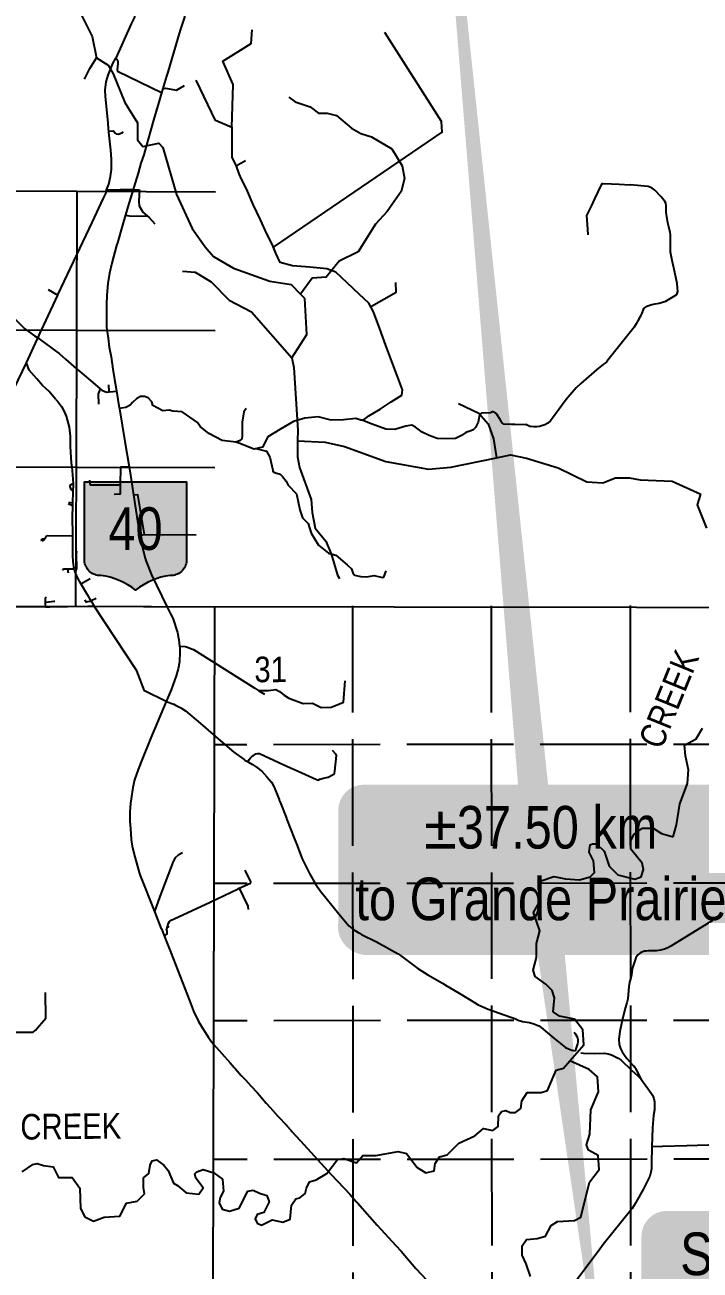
# Model space of a CAD drawing. Extents: x 408473 to 428843, y 6046006 to 6059852.
# Drawn here: x 422466.7 to 422625, y 6051245.6 to 6051537.5 of the extents above; entities that cross this region are included whole.
import ezdxf
from ezdxf.enums import TextEntityAlignment as Align

# ---------------------------------------------------------------- set-up
doc = ezdxf.new("R2010")
doc.units = 0
doc.header["$LTSCALE"] = 5
doc.linetypes.add('foc-UNSURVEYED', pattern=[12.5, 10, -2.5])
doc.layers.add('2', color=7, linetype='Continuous', true_color=0x6e6e6e)
doc.layers.add('4', color=7, linetype='Continuous', true_color=0x8c8c8c)
for name, color, linetype in [('21', 160, 'Continuous'), ('33', 20, 'Continuous'), ('35', 37, 'Continuous'), ('36', 37, 'Continuous'), ('AUX-LABELS', 1, 'Continuous'), ('L-USEC', 7, 'foc-UNSURVEYED'), ('T-WATER', 160, 'Continuous')]:
    doc.layers.add(name, color=color, linetype=linetype)
doc.styles.add('80', font='ARIALN.TTF', dxfattribs={"height": 10})
doc.styles.add('80V', font='ARIALN.TTF', dxfattribs={"oblique": 20.00000000000001, "height": 2})

# ---------------------------------------------------------------- blocks, each defined once
blk = doc.blocks.new('blk_hwy')
h = blk.add_hatch(color=255)
edge = h.paths.add_edge_path()
edge.add_line((-2.394374808926841, -1.502976880546157), (-2.394374808926841, 2.202342593445064))
edge.add_line((-2.394374808926841, 2.20234259344511), (2.394374808927205, 2.20234259344511))
edge.add_line((2.394374808927296, 2.20234259344511), (2.394374808927296, -1.502976881036147))
edge.add_arc((1.666099989399299, -1.474485957415936), 0.7288319048222823, 267.0356154126261, 357.75966761743825, ccw=False)
edge.add_arc((1.99488852761624, -5.339863340062493), 3.158851719708902, 96.66228240425568, 129.1626000068807)
edge.add_arc((-1.994888527615785, -5.339863340062493), 3.158851719708945, 50.83739999311933, 83.33771759574431)
edge.add_arc((-1.666099989399299, -1.474485957415936), 0.7288319048221756, 182.2403323825618, 272.9643845873739, ccw=False)
at = {"color": 0}
blk.add_lwpolyline([(-2.394374808926841, -1.502976880546157), (-2.394374808926841, 2.20234259344511), (2.394374808927296, 2.20234259344511), (2.394374808927296, -1.502976881036147, -0.4179197440755494), (1.628408307617519, -2.202342593444655, 0.1427676877764801), (0, -2.890625918028036, 0.14276768777648), (-1.628408307617065, -2.202342593444655, -0.4179197440755494), (-2.394374808926841, -1.502976881036147)], format="xyb", dxfattribs=at)
at = {"color": 0, "style": '80V', "flags": 8}
blk.add_attdef('HWY', text='', height=2, dxfattribs=at).set_placement((0, 2.273736754432321e-13), align=Align.MIDDLE_CENTER)
blk = doc.blocks.new('*U81')
h = blk.add_hatch(color=255)
edge = h.paths.add_edge_path()
edge.add_line((-23.99999999999998, -20), (23.99999999999998, -20))
edge.add_arc((23.99999999999998, -13.99999999999999), 6.000000000000007, 269.9999999999999, 359.9999999999999)
edge.add_line((29.99999999999999, -14), (29.99999999999999, 12.5))
edge.add_arc((23.99999999999998, 12.49999999999999), 6.000000000000007, 6.785183320455494e-14, 90.00000000000007)
edge.add_line((23.99999999999998, 18.5), (-23.99999999999998, 18.5))
edge.add_arc((-23.99999999999998, 12.49999999999999), 6.000000000000007, 89.99999999999993, 179.9999999999999)
edge.add_line((-29.99999999999999, 12.5), (-29.99999999999999, -14))
edge.add_arc((-23.99999999999998, -13.99999999999999), 6.000000000000007, 180, 270.0000000000001)
at = {"color": 1, "flags": 128}
blk.add_lwpolyline([(-23.99999999999998, -20, 3, 3, 0), (23.99999999999998, -20, 3, 3, 0.4142135623730951), (29.99999999999999, -14, 3, 3, 0), (29.99999999999999, 12.5, 3, 0, 0.4142135623730951), (23.99999999999998, 18.5, 0, 0, 0), (-23.99999999999998, 18.5, 0, 0, 0.4142135623730951), (-29.99999999999999, 12.5, 0, 0, 0), (-29.99999999999999, -14, 0, 3, 0.4142135623730951)], format="xyseb", close=True, dxfattribs=at)
for points in [[(-38.78489990140199, -41.03125099265261, 0, 7.499999999999999, 0), (-3.4e-15, 0, 0, 0, 0)], [(2.212035909512432, -8.766383048338575, 0, 7.5, 0), (-3.4e-15, -3.944304526105059e-31, 0, 0, 0)]]:
    blk.add_lwpolyline(points, format="xyseb", dxfattribs=at)
at = {"color": 1, "style": '80'}
blk.add_attdef('ENTER_TEXT_001', (-26.84515688949523, -4.918144611186903), '', height=10, dxfattribs=at)
blk = doc.blocks.new('*U83')
h = blk.add_hatch(color=255)
edge = h.paths.add_edge_path()
edge.add_line((-41.49999999999998, -20), (41.49999999999998, -20))
edge.add_arc((41.49999999999999, -13.99999999999999), 6.000000000000007, 269.9999999999999, 359.9999999999999)
edge.add_line((47.49999999999999, -14), (47.49999999999999, 12.5))
edge.add_arc((41.49999999999999, 12.49999999999999), 6.000000000000007, 6.785183320455494e-14, 90.00000000000007)
edge.add_line((41.49999999999998, 18.5), (-41.49999999999998, 18.5))
edge.add_arc((-41.49999999999999, 12.49999999999999), 6.000000000000007, 89.99999999999993, 179.9999999999999)
edge.add_line((-47.49999999999999, 12.5), (-47.49999999999999, -14))
edge.add_arc((-41.49999999999999, -13.99999999999999), 6.000000000000007, 180, 270.0000000000001)
at = {"color": 1, "flags": 128}
for points in [[(-28.6458706515266, 306.6501144993402, 0, 7.5, 0), (-3.4e-15, 3.944304526105059e-31, 0, 0, 0)], [(16.34473085778747, -137.1254124012245, 0, 7.499999999999999, 0), (-3.4e-15, -3.944304526105059e-31, 0, 0, 0)]]:
    blk.add_lwpolyline(points, format="xyseb", dxfattribs=at)
blk.add_lwpolyline([(-41.49999999999998, -20, 3, 3, 0), (41.49999999999998, -20, 3, 3, 0.4142135623730951), (47.49999999999999, -14, 3, 3, 0), (47.49999999999999, 12.5, 3, 0, 0.4142135623730951), (41.49999999999998, 18.5, 0, 0, 0), (-41.49999999999998, 18.5, 0, 0, 0.4142135623730951), (-47.49999999999999, 12.5, 0, 0, 0), (-47.49999999999999, -14, 0, 3, 0.4142135623730951)], format="xyseb", close=True, dxfattribs=at)
at = {"color": 1, "style": '80'}
blk.add_attdef('ENTER_TEXT_001', (-26.84515688949523, -4.918144611186903), '', height=10, dxfattribs=at)

msp = doc.modelspace()

# ---------------------------------------------------------------- linework, layer by layer
at = {"layer": '2', "linetype": 'Continuous', "flags": 128}
msp.add_lwpolyline([(422511.1678992498, 6051401.226248751), (422510.701545496, 6051207.229266881)], dxfattribs=at)
at = {"layer": '33', "linetype": 'Continuous', "flags": 128}
for points in [[(422504.1712255688, 6051539.524156518), (422504.1438711695, 6051539.435022491), (422504.1131765994, 6051539.336421818), (422503.1659342603, 6051536.291446874), (422502.5370992613, 6051534.184649662), (422500.2142090286, 6051526.401960255), (422499.9368265287, 6051525.472231607), (422498.7728822709, 6051521.570899989)], [(422498.7728822709, 6051521.570899989), (422498.2892963941, 6051519.924391719), (422498.1386386537, 6051519.411353183), (422496.9066990837, 6051515.217147173), (422495.1055930026, 6051508.810735988), (422494.5805929499, 6051507.05121672), (422493.9061560049, 6051505.086531576), (422493.2497647561, 6051502.731458765), (422492.6168175154, 6051500.516018854), (422492.1021451465, 6051498.910557917)], [(422492.1021451465, 6051498.910557917), (422491.5018141126, 6051496.888925106), (422490.9000535323, 6051494.862524522), (422489.6192237963, 6051490.549342754), (422488.4038679984, 6051486.456591922), (422488.2332885934, 6051485.832531733), (422487.0930830471, 6051481.661598875), (422486.5949660729, 6051479.306684033), (422486.2001211874, 6051476.921241235), (422485.961415057, 6051474.163149395), (422485.8411536345, 6051472.039095773), (422485.8315340743, 6051469.016731509), (422485.8845009116, 6051466.649207216), (422485.955934269, 6051466.108234248), (422486.2266556945, 6051464.058402383), (422486.4989759927, 6051461.996299637), (422486.9664266438, 6051459.694902651), (422487.3425257236, 6051456.801423796), (422487.7660356793, 6051454.407537025), (422488.1613925982, 6051452.172963536), (422488.7764920857, 6051448.240752109)], [(422488.7764920857, 6051448.240752109), (422488.8985388093, 6051447.490450536), (422490.1335498053, 6051439.89737972), (422491.162706725, 6051433.915213182), (422491.4966400604, 6051431.974015106), (422493.3100902615, 6051420.137173887), (422493.5751209389, 6051418.719744186), (422493.7670926258, 6051417.693124111), (422494.2277787129, 6051415.22949868), (422494.9104598418, 6051412.524295396), (422495.0754211475, 6051411.941163603), (422496.4367425533, 6051408.609735329), (422500.0154214509, 6051401.211400745)], [(422500.0154214509, 6051401.211400745), (422500.7972691834, 6051399.595089109), (422501.4308024982, 6051398.438376304), (422502.5156875, 6051395.06930727), (422502.7738080657, 6051393.783864419), (422502.8554187596, 6051393.377286467), (422503.002308781, 6051391.84619254)], [(422503.002308781, 6051391.84619254), (422503.0282164739, 6051391.576101406), (422503.0467766412, 6051389.934826747), (422502.9772110865, 6051388.817440994), (422502.9410896666, 6051388.23818853), (422502.6287128963, 6051386.535491629), (422502.1629908225, 6051384.938760805), (422500.9873483703, 6051381.623181784), (422500.062991156, 6051379.422984678), (422499.8559640421, 6051378.943503204)], [(422499.8559640421, 6051378.943503204), (422499.2186564087, 6051377.413321741), (422496.2813712179, 6051370.394604889), (422494.3220456878, 6051365.536830678), (422493.2800133787, 6051362.953236215), (422492.4127968362, 6051360.51772638), (422491.9987708394, 6051358.746495985), (422491.616403857, 6051356.133111918), (422491.4625761802, 6051355.081712335), (422491.3245909064, 6051353.064484117), (422491.3584141691, 6051350.854580772), (422491.4840425185, 6051349.123285891), (422491.6701912523, 6051346.558108518), (422491.8816263655, 6051344.983654488), (422491.9311969939, 6051344.614385917), (422492.4722815058, 6051342.493687049), (422493.5014780327, 6051338.828268518), (422493.7860181885, 6051338.109469265), (422497.1218620617, 6051329.682417222)], [(422497.1218620617, 6051329.682417222), (422498.7132117678, 6051325.662272722), (422498.7395020675, 6051325.595901689), (422500.0036502441, 6051322.402390757), (422500.9217271771, 6051320.083153255), (422505.2952941545, 6051308.821166967), (422506.2666791348, 6051306.319834568), (422507.4194995667, 6051303.88843813), (422508.6514768883, 6051301.864833503), (422509.5030904693, 6051300.553104723), (422509.7532413744, 6051300.16783772), (422510.3305661766, 6051299.40072098), (422510.947269102, 6051298.581178037), (422514.8253711755, 6051294.237559563), (422515.8052356355, 6051293.140083129), (422516.064918786, 6051292.849217321), (422517.4716351375, 6051291.273648272), (422518.4360415659, 6051290.264268237), (422519.7035849368, 6051288.814488906), (422521.2459953523, 6051287.164857746), (422523.2746241635, 6051284.741973312), (422524.219188026, 6051283.716096587), (422526.0630997348, 6051281.713439194), (422526.2072302359, 6051281.556914331), (422526.3513412203, 6051281.400369002), (422527.8028113047, 6051279.823943931), (422527.9469418058, 6051279.667419058), (422528.0910532512, 6051279.510853756), (422529.1625593853, 6051278.347080096), (422529.3454317794, 6051278.145866641), (422531.2797598827, 6051276.017704684), (422531.374526338, 6051275.91343781), (422538.5293480118, 6051268.041538166), (422542.9123288101, 6051263.411134763), (422543.844673413, 6051262.363900576), (422544.4234209644, 6051261.713836462), (422544.5628986576, 6051261.55720531), (422544.7055345952, 6051261.39700998), (422547.6036620209, 6051258.141694815), (422549.2991984013, 6051256.154230049), (422550.1602388772, 6051255.216233947), (422553.6619946237, 6051251.401570436), (422554.9177404577, 6051250.033577649), (422558.3933498289, 6051246.039260461), (422562.2324860646, 6051241.946114592)]]:
    msp.add_lwpolyline(points, dxfattribs=at)
at = {"layer": '35', "linetype": 'Continuous', "flags": 128}
for points in [[(422492.5064987215, 6051539.553653196), (422492.4146533337, 6051539.365526312), (422491.6722500416, 6051537.728751599), (422488.0482478831, 6051529.738911182)], [(422515.2397090785, 6051513.500274276), (422515.5329565455, 6051523.569144939), (422513.1612768963, 6051529.008777372), (422519.8089617941, 6051533.156074207), (422519.9863401962, 6051536.323205105)], [(422524.988491396, 6051485.427942012), (422564.5669559541, 6051512.369482517), (422564.4267477119, 6051514.863462986), (422551.1320255257, 6051535.702644305)], [(422486.2548620432, 6051514.290937134), (422486.2289968369, 6051514.562667575), (422485.6387048304, 6051520.768177725), (422485.5850814457, 6051522.2020633), (422485.8086005821, 6051524.169357899), (422486.2570422835, 6051525.759880092), (422486.9146700134, 6051527.322392922), (422487.3808672172, 6051528.428497169), (422488.0482478831, 6051529.738911182)], [(422498.7728822709, 6051521.570899989), (422488.5912798265, 6051526.536424872), (422488.4983566904, 6051526.734078219), (422488.4665687321, 6051526.927453541), (422488.6245756797, 6051528.529884258), (422488.6329205998, 6051528.783015781), (422488.5062204259, 6051529.056419355), (422488.0482478831, 6051529.738911182)], [(422499.0804987237, 6051522.540658768), (422499.727224979, 6051522.681138875), (422502.2694683933, 6051522.19525169), (422504.1476105091, 6051523.275499149)], [(422515.2397090785, 6051513.500274276), (422511.3898313927, 6051515.095253264), (422506.8620404107, 6051524.528786818)], [(422485.8398171776, 6051498.88702658), (422486.4249243602, 6051500.172845043), (422486.8157222689, 6051501.992714616), (422487.0340267065, 6051503.639798059), (422487.0250908417, 6051505.638286799), (422487.0234397242, 6051506.008929455), (422486.8370526955, 6051508.170714473), (422486.4391105383, 6051512.354032909), (422486.2548620432, 6051514.290937134)], [(422516.3724393989, 6051504.371118668), (422515.3308490197, 6051506.490876987), (422515.3376348884, 6051513.457137015), (422515.2397090785, 6051513.500274276)], [(422474.4336413202, 6051474.155315047), (422474.4757337461, 6051474.24562476), (422478.9193066446, 6051483.649731825), (422482.4830275958, 6051491.191752893), (422485.1885077863, 6051496.917475088), (422485.7553440335, 6051498.170469452), (422485.8398171776, 6051498.88702658)], [(422485.8398171776, 6051498.88702658), (422489.0733072398, 6051498.89919098), (422492.1021451465, 6051498.910557917)], [(422490.3113198847, 6051492.87985693), (422491.2629840776, 6051492.761792706), (422494.3508507845, 6051492.640644708), (422495.3721250246, 6051492.786741178)], [(422547.9788219338, 6051471.585374012), (422553.7706787209, 6051474.831729539), (422553.7174818508, 6051477.161207522)], [(422469.7559341601, 6051464.121021173), (422469.8955966148, 6051464.42174579), (422470.4919076992, 6051465.700767293), (422470.7469614731, 6051466.247797523), (422471.1467873715, 6051467.105399041), (422471.7187757955, 6051468.332257992), (422474.4336413202, 6051474.155315047)], [(422464.052409667, 6051468.934989186), (422466.0143311151, 6051466.972987821), (422466.7023759034, 6051466.284901189), (422469.0109291778, 6051464.646312453), (422469.7559341601, 6051464.121021173)], [(422467.0685004577, 6051458.334713555), (422469.5934577472, 6051463.771185299), (422469.7559341601, 6051464.121021173)], [(422469.7559341601, 6051464.121021173), (422470.4209314963, 6051463.652143075), (422474.237667706, 6051460.866226283), (422474.7637266205, 6051460.482245149), (422476.2184915551, 6051459.189365016), (422478.2207585074, 6051457.409918965), (422478.8211338145, 6051456.911653748), (422479.5262283126, 6051456.326491408), (422480.5935441902, 6051455.440697254), (422482.1233607217, 6051454.171068931), (422484.3883837332, 6051452.213791572)], [(422448.396542764, 6051416.765733145), (422448.6822731114, 6051418.408662147), (422449.2645571614, 6051420.362292059), (422449.7095886904, 6051421.220246635), (422450.6327347421, 6051423.21101053), (422451.4288950514, 6051425.147347313), (422455.4920012681, 6051433.82687915), (422455.5227284768, 6051433.892554303), (422457.6286365041, 6051438.39106733), (422458.0735730721, 6051439.341544984), (422458.6550433717, 6051440.583645049), (422460.2235241879, 6051443.934188445), (422461.3139967509, 6051446.263630494), (422467.0685004577, 6051458.334713555)], [(422484.3883837332, 6051452.213791572), (422484.7911467911, 6051451.865775106)], [(422484.7911467911, 6051451.865775106), (422485.8711557729, 6051451.433786328), (422486.5051613476, 6051451.48562646)], [(422486.5051613476, 6051451.48562646), (422488.2466223666, 6051451.628030048)], [(422516.2157133335, 6051439.73561796), (422512.9721222552, 6051440.066910871), (422509.8602806792, 6051441.719981706), (422507.8181639393, 6051443.411526838), (422507.1632884918, 6051444.306819553), (422504.6140361802, 6051446.109258033), (422503.5758127641, 6051446.790227043), (422501.397614176, 6051446.963876), (422500.5318094775, 6051447.217224423), (422499.05777667, 6051447.065104161), (422496.7002991867, 6051448.33511198), (422496.4882506036, 6051449.138521673), (422495.6121859757, 6051450.056374961), (422494.7769201718, 6051450.395893224), (422493.8119727011, 6051450.373837317), (422492.9673873184, 6051449.913222069), (422491.9875761606, 6051449.003095947), (422491.3747803533, 6051448.387318278), (422490.3673093449, 6051447.812636347), (422489.3970087642, 6051447.674157317), (422488.878595749, 6051447.613089041)], [(422545.9912056433, 6051444.775497187), (422545.8140569541, 6051444.849431901), (422545.4825819868, 6051444.881561511), (422544.2913030005, 6051445.234108043), (422541.4632897377, 6051444.917824285), (422538.5397034503, 6051444.852238874), (422535.4737312007, 6051445.621823169), (422532.3300743277, 6051445.330338452), (422529.720673658, 6051444.584631875), (422526.4979587969, 6051442.695536185), (422523.7215708596, 6051440.972493399), (422522.4464569815, 6051438.530645597), (422520.4345810279, 6051438.093921832), (422517.1294767449, 6051439.365565426), (422516.2157133335, 6051439.73561796)], [(422520.8659190021, 6051438.187546244), (422523.3561316092, 6051437.603849844), (422524.1414421711, 6051436.216482861), (422524.8335161533, 6051433.173460254), (422524.8495604086, 6051432.861966088), (422525.2193063113, 6051432.613293082), (422526.5795119637, 6051432.192518056), (422527.1432908971, 6051431.641490293), (422527.9593536564, 6051430.523430483), (422528.4524674302, 6051429.611836643), (422530.3846332498, 6051427.614231581), (422531.2023505425, 6051423.863765747), (422531.8371514205, 6051421.933254491), (422533.1073745472, 6051420.660095478), (422533.8494994937, 6051418.378137605), (422535.5559010192, 6051415.565806055), (422537.8817005046, 6051413.722321502), (422539.6047876224, 6051413.186359833), (422542.265010868, 6051410.913899506), (422543.292129526, 6051410.029784763), (422543.6540124099, 6051409.0668036), (422544.0398025713, 6051408.506636445), (422545.5289250959, 6051408.181710275), (422546.9153134639, 6051408.119226796), (422548.5948767794, 6051408.428784167), (422550.5803871002, 6051407.995536262), (422550.8895863337, 6051408.056082463), (422551.4392977452, 6051409.512157362)], [(422315.890007442, 6051401.464066856), (422494.5270507234, 6051401.218930117), (422496.4105605556, 6051401.216349369), (423292.5197798071, 6051400.123484585)], [(422451.9518783265, 6051401.3343927), (422453.7089129831, 6051401.323269516), (422458.7621744269, 6051401.216655219), (422462.5935286043, 6051401.193103197), (422466.4804006391, 6051401.161908177), (422471.5878458103, 6051401.120945238), (422472.6890444031, 6051401.133785279), (422476.7244758233, 6051401.18082615), (422481.5215232265, 6051401.236788288), (422482.9983571818, 6051401.234750492)], [(422499.8559640421, 6051378.943503204), (422494.7321865701, 6051381.396082731), (422492.9769581784, 6051386.101559082), (422482.9983571818, 6051401.234750492)], [(422627.9336108881, 6051327.58655187), (422622.2370463298, 6051324.096544261), (422618.1404356388, 6051321.586747265), (422617.5041586731, 6051321.196921361), (422616.6889735444, 6051320.846964857), (422615.7831069448, 6051320.62274659), (422614.8230620932, 6051320.486619632), (422613.8261188272, 6051320.441316087), (422612.9580021423, 6051320.495815312), (422612.4018728781, 6051320.425774115), (422611.9961770394, 6051320.374652332), (422611.1671464979, 6051320.053549758), (422610.4057738354, 6051319.540530394), (422609.9737573466, 6051318.835316929), (422609.1224765512, 6051316.259295231), (422608.9172093476, 6051314.861094974), (422608.8111873616, 6051314.138891029), (422608.4958339966, 6051313.137847457), (422608.3111688116, 6051312.099969068), (422608.0916893982, 6051309.220860679), (422607.8922790645, 6051308.25123536), (422607.4933273362, 6051307.035140987), (422606.6671917044, 6051303.856711167), (422606.1968144401, 6051301.528563053), (422606.0113446467, 6051299.774379903), (422606.0835377782, 6051298.475720352), (422606.3443125196, 6051297.59724139), (422606.7393052642, 6051296.77932859), (422607.8452857232, 6051295.21355476), (422609.3804878402, 6051293.579482822), (422609.4677006159, 6051293.486651558), (422609.7057231443, 6051293.153913516)], [(422597.0474062817, 6051296.556482139), (422597.7310956127, 6051296.483445917), (422600.3516805931, 6051296.382435383), (422602.6361186947, 6051296.476141142), (422603.473439641, 6051296.330970832), (422604.3006254026, 6051296.064433114), (422605.0610782567, 6051295.73145793), (422605.8351324458, 6051295.298076519), (422606.5541930805, 6051294.804759386), (422608.9803373169, 6051292.519121554)], [(422608.9803373169, 6051292.519121554), (422610.4412636752, 6051291.142787671), (422611.1965861742, 6051290.352923185)], [(422611.1965861742, 6051290.352923185), (422610.020330079, 6051292.772056524), (422609.7057231443, 6051293.153913516)], [(422611.1965861742, 6051290.352923185), (422611.3590172362, 6051290.128186524), (422613.525755676, 6051287.13000852), (422613.862279303, 6051286.597706634), (422614.2020415225, 6051285.870218623), (422614.3418888187, 6051285.075349615), (422614.3584019379, 6051284.76344657), (422614.3847533549, 6051284.265698763), (422614.3404380403, 6051283.172105825), (422614.127177849, 6051281.885068991), (422613.9260844064, 6051279.985637497), (422613.8523164861, 6051278.903539469), (422613.7237112485, 6051274.577030975)], [(422613.7237112485, 6051274.577030975), (422613.6590481276, 6051270.629895611), (422613.638003511, 6051269.346688825), (422613.4983732441, 6051268.567734743), (422613.2410647825, 6051267.679362603), (422612.797956126, 6051266.701334984), (422611.6703889919, 6051264.484429679), (422610.0518650747, 6051261.615708878), (422609.9605196871, 6051261.453806569), (422609.8592833158, 6051261.286703432), (422609.1098816749, 6051260.049998952), (422602.2851405527, 6051251.654086276), (422601.531216479, 6051250.557674704), (422595.2539847197, 6051242.161318462)]]:
    msp.add_lwpolyline(points, dxfattribs=at)
at = {"layer": '36', "linetype": 'Continuous', "flags": 128}
for points in [[(422486.3988899241, 6051512.570212044), (422487.3350223704, 6051512.650209873), (422487.6715169025, 6051512.409648477), (422487.870814774, 6051512.138342298), (422488.1509154808, 6051511.951656519), (422488.5926631609, 6051511.934152666), (422489.0870070034, 6051512.028196977), (422489.6321185284, 6051512.316482831), (422489.8495295577, 6051512.45936644)], [(422545.9912056433, 6051444.775497187), (422547.366943797, 6051445.8600554), (422550.005139961, 6051447.405201402), (422552.6024047544, 6051449.129408321), (422555.130674914, 6051450.722612168), (422555.2428477799, 6051451.986501937), (422554.0958594368, 6051455.065408506), (422552.7645875349, 6051458.621673482), (422551.3857595557, 6051462.368875705), (422549.9250274286, 6051466.271286728), (422548.4371058181, 6051470.245322778), (422547.3914252623, 6051472.274720179), (422545.1864001374, 6051474.30639289), (422542.2969065451, 6051477.055024421), (422539.6472625302, 6051479.588639148), (422537.5016918704, 6051480.356285616), (422533.5649985422, 6051480.758102102), (422529.4702812248, 6051481.041187813), (422526.6045116151, 6051481.786813275), (422525.5666742669, 6051483.971450945), (422524.7753976355, 6051485.964780863), (422523.4503681918, 6051488.519774059), (422521.9418943174, 6051491.81459602), (422520.2765597238, 6051495.443689769), (422518.6456228776, 6051499.060842124), (422517.5248816515, 6051501.383223545), (422516.9580590202, 6051502.635343641), (422516.3724393989, 6051504.371118668), (422517.3781386992, 6051505.136245036), (422518.4551222699, 6051505.703763388)], [(422492.1021451465, 6051498.910557917), (422493.5948791082, 6051498.887684921)], [(422493.5948791082, 6051498.887684921), (422493.4052004645, 6051496.179562697), (422493.5570955777, 6051495.10121944), (422494.2873565867, 6051493.776230138), (422494.3537422575, 6051493.655771107), (422495.8471018153, 6051492.353522786), (422497.1723473106, 6051490.90106525)], [(422600.3659367312, 6051496.718090173), (422601.1731833662, 6051498.398182794)], [(422601.1731833662, 6051498.398182794), (422602.1126603382, 6051500.353616226), (422602.3446531052, 6051500.345288069)], [(422602.3446531052, 6051500.345288069), (422604.2618790154, 6051500.276625752), (422606.0651009374, 6051500.17037581)], [(422606.0651009374, 6051500.17037581), (422608.6500342854, 6051500.018102803)], [(422616.635855754, 6051496.316368369), (422615.8153164981, 6051497.269994321), (422614.3860809178, 6051498.77392191), (422613.7943958248, 6051499.255602753), (422613.0722438628, 6051499.584197966), (422612.8490361539, 6051499.642655613), (422608.6500342854, 6051500.018102803)], [(422599.5609220495, 6051495.042623736), (422600.3659367312, 6051496.718090173)], [(422617.7161374632, 6051490.16284608), (422617.4761190549, 6051491.13941906), (422617.2125112034, 6051492.589907387), (422617.1194110461, 6051493.528477814), (422617.0743347537, 6051495.109528002), (422617.0147617459, 6051495.741818544), (422616.7821943257, 6051496.146267861), (422616.635855754, 6051496.316368369)], [(422598.7982320689, 6051488.29414087), (422598.6765421351, 6051489.609751591), (422598.5027893116, 6051492.840350757), (422599.5609220495, 6051495.042623736)], [(422618.2107284167, 6051483.833934608), (422618.1337548778, 6051484.250927899), (422618.0707414023, 6051485.556190521), (422618.0963012917, 6051488.416844832), (422618.0396627298, 6051488.84627025), (422617.7161374632, 6051490.16284608)], [(422618.4962233948, 6051482.287664702), (422618.2107284167, 6051483.833934608)], [(422610.7704530641, 6051468.708503538), (422611.1329824411, 6051469.299905168), (422611.4321479691, 6051469.939808612), (422611.5867116774, 6051470.359671874), (422611.7119829956, 6051470.686900371), (422611.9414239743, 6051471.093029373), (422612.129221144, 6051471.290340269), (422612.6128344941, 6051471.598799666), (422612.8084501809, 6051471.690837105), (422613.6919497659, 6051471.974982734), (422614.5306647578, 6051472.147598706), (422615.4170788206, 6051472.262124691), (422616.9654198084, 6051472.778890071), (422617.6490865644, 6051473.108421038), (422619.54926196, 6051474.300837349), (422619.8267407963, 6051475.017246644), (422619.6463395221, 6051476.933540019), (422618.8597597701, 6051480.595228527), (422618.7983024821, 6051480.881330568)], [(422618.7983024821, 6051480.881330568), (422618.4962233948, 6051482.287664702)], [(422472.1645099282, 6051475.502463385), (422474.4336413202, 6051474.155315047)], [(422609.3135010197, 6051466.327216949), (422603.437316463, 6051458.909086549)], [(422609.5899211732, 6051466.676158498), (422609.3135010197, 6051466.327216949)], [(422610.7704530641, 6051468.708503538), (422610.4219358723, 6051468.107192405), (422610.0115693267, 6051467.429445704), (422609.5899211732, 6051466.676158498)], [(422473.8731759561, 6051449.80859976), (422472.3916066292, 6051451.612064207), (422470.8759663936, 6051452.994081455), (422469.5579747965, 6051454.582965112), (422467.6913786417, 6051456.564085946), (422467.0685004577, 6051458.334713555)], [(422602.411859513, 6051457.985510795), (422600.7483266897, 6051456.629271945)], [(422603.437316463, 6051458.909086549), (422603.090498781, 6051458.471326754), (422602.411859513, 6051457.985510795)], [(422600.7483266897, 6051456.629271945), (422597.729504337, 6051454.041073241)], [(422484.3883837332, 6051452.213791572), (422483.8943293787, 6051451.030070035), (422483.9503631672, 6051448.576364132)], [(422486.5051613476, 6051451.48562646), (422486.4345322696, 6051453.128748932)], [(422597.729504337, 6051454.041073241), (422597.0528451644, 6051453.459800315), (422595.9574223961, 6051452.421502682), (422593.6036346467, 6051449.67600762), (422591.0716372349, 6051446.212753918)], [(422473.8731759561, 6051449.80859976), (422474.3440957916, 6051449.329935119), (422475.3134346232, 6051448.041573559), (422475.9346981384, 6051446.919085199), (422476.3903012466, 6051445.782164677), (422477.1071687705, 6051443.234381641), (422477.3150979986, 6051441.110030705), (422477.3348235781, 6051438.649561739), (422477.6093920381, 6051434.803957097), (422477.6950400235, 6051433.923996292), (422477.8776653144, 6051432.047672834), (422477.9941447289, 6051430.926983437), (422478.0132187326, 6051430.033994062)], [(422518.6101230367, 6051447.602615979), (422518.0722732887, 6051446.829232966), (422517.6805355708, 6051444.42583961), (422517.6412832711, 6051441.081647508), (422517.6124797608, 6051440.451414582), (422517.0092230962, 6051440.020725423), (422516.2157133335, 6051439.73561796)], [(422576.5311911484, 6051446.867132259), (422575.8548927161, 6051446.590275771), (422573.8199840899, 6051446.52434573), (422573.3032530527, 6051446.221643439), (422573.1706470417, 6051445.229588205), (422572.9953171146, 6051444.411098499), (422572.7990220538, 6051443.885989097)], [(422576.5311911484, 6051446.867132259), (422577.1025405962, 6051446.566401203), (422577.2532002081, 6051446.404810716), (422577.9454835096, 6051445.333393572), (422578.3536073103, 6051444.628145522), (422578.7115892274, 6051444.136952013), (422578.8718691576, 6051443.986290312)], [(422591.0716372349, 6051446.212753918), (422589.973924044, 6051444.711318249), (422589.3124057694, 6051444.145076048), (422588.656264665, 6051443.782568118)], [(422553.5443280292, 6051442.674052277), (422551.3618707766, 6051442.78746566), (422548.1111159617, 6051443.890903957), (422545.9912056433, 6051444.775497187)], [(422558.3046312388, 6051443.192041236), (422557.4163576596, 6051443.677758029), (422556.0440309942, 6051443.471817862), (422553.6946025476, 6051442.739300733), (422553.5443280292, 6051442.674052277)], [(422572.7990220538, 6051443.885989097), (422572.4028416922, 6051443.175839818), (422571.8345194744, 6051442.581097328), (422571.2763529832, 6051442.393789546), (422570.1423603251, 6051441.941210268), (422569.0698474168, 6051441.229541806), (422567.6891756976, 6051440.538627595), (422565.6741003444, 6051440.453730383), (422563.3638688377, 6051440.555994218), (422561.5254318354, 6051441.231416244), (422559.8975692454, 6051442.028007692), (422558.3046312388, 6051443.192041236)], [(422578.8718691576, 6051443.986290312), (422580.6593917804, 6051443.933207059)], [(422580.6593917804, 6051443.933207059), (422581.5673784538, 6051443.906231076), (422584.2021060243, 6051443.877090195)], [(422585.272596946, 6051443.3579531), (422585.1210786416, 6051443.369917174), (422584.4540705273, 6051443.703747605), (422584.2021060243, 6051443.877090195)], [(422588.656264665, 6051443.782568118), (422587.3675988492, 6051443.393487995), (422586.768478725, 6051443.302225741), (422586.0731012308, 6051443.294777176), (422585.272596946, 6051443.3579531)], [(422491.162706725, 6051433.915213182), (422489.1220738983, 6051433.84797364), (422489.0849051427, 6051429.751120137)], [(422477.989521817, 6051428.230879188), (422477.6285792032, 6051428.495636963), (422477.4463695982, 6051428.957418695), (422477.3644274886, 6051429.323390659), (422477.5003051722, 6051429.81697124), (422477.8400964196, 6051429.971860152), (422478.0132187326, 6051430.033994062)], [(422478.0132187326, 6051430.033994062), (422478.0231642956, 6051429.567858869), (422477.989521817, 6051428.230879188)], [(422489.0849051427, 6051429.751120137), (422488.7100308185, 6051429.641682677), (422482.2668808656, 6051429.636838627), (422482.0244651535, 6051429.811118564), (422481.9263529701, 6051430.809932702)], [(422489.0849051427, 6051429.751120137), (422489.064537772, 6051427.505614481), (422487.6486670902, 6051427.473281102)], [(422477.9179564345, 6051425.388274734), (422477.0088889065, 6051425.563194467)], [(422477.989521817, 6051428.230879188), (422477.9179564345, 6051425.388274734)], [(422492.2057505209, 6051427.345066314), (422493.1298358238, 6051427.427666117), (422494.6781039599, 6051418.071761857)], [(422477.9023004071, 6051424.765874292), (422476.8936151567, 6051425.241748574)], [(422477.9023004071, 6051424.765874292), (422477.8918808323, 6051424.351620392), (422477.8482724076, 6051422.619018138), (422477.8868350781, 6051417.680118252)], [(422477.9179564345, 6051425.388274734), (422477.9023004071, 6051424.765874292)], [(422470.7099267616, 6051416.528714983), (422470.6225350632, 6051416.847231043), (422470.911914003, 6051417.040787909), (422471.3623493852, 6051417.067177754)], [(422471.3623493852, 6051417.067177754), (422471.0545317829, 6051416.643415118), (422470.7099267616, 6051416.528714983)], [(422477.8868350781, 6051417.680118252), (422472.1239853223, 6051417.762895992), (422471.7787910227, 6051417.674875059), (422471.4688294483, 6051417.213761708), (422471.3623493852, 6051417.067177754)], [(422477.8868350781, 6051417.680118252), (422477.9221380962, 6051413.158676312), (422477.9812419934, 6051411.70090053), (422478.1170847241, 6051410.492583458), (422478.2528748896, 6051409.940992536)], [(422493.7381186039, 6051417.848143015), (422494.6781039599, 6051418.071761857)], [(422494.6781039599, 6051418.071761857), (422494.7404610732, 6051418.086592174), (422506.869643196, 6051417.994496929)], [(422478.4541758944, 6051409.204888177), (422478.7673621768, 6051409.544040175), (422478.8961381672, 6051410.153499728), (422478.802593568, 6051413.469385078), (422478.9127426433, 6051414.114102696)], [(422476.7087188314, 6051409.956637434), (422475.7796357396, 6051409.9660292), (422475.5210783978, 6051409.613539653)], [(422476.7087188314, 6051409.956637434), (422476.8928352622, 6051409.085019047)], [(422478.2528748896, 6051409.940992536), (422476.7087188314, 6051409.956637434)], [(422478.2528748896, 6051409.940992536), (422478.4541758944, 6051409.204888177)], [(422478.4541758944, 6051409.204888177), (422478.5740012187, 6051408.91494433), (422478.9749463921, 6051407.944863426), (422479.4451927671, 6051407.087111707), (422479.8032689462, 6051406.497301352)], [(422479.8032689462, 6051406.497301352), (422482.0684428015, 6051407.763545805)], [(422479.8032689462, 6051406.497301352), (422481.3349708155, 6051403.974499692), (422481.9808689916, 6051402.910634397), (422482.2411004335, 6051402.482022247)], [(422471.6013680986, 6051401.121114182), (422471.5623869279, 6051401.732716661), (422471.5628879046, 6051402.053739302)], [(422471.5628879046, 6051402.053739302), (422471.5646645332, 6051403.195550431), (422471.8093927357, 6051403.415199938)], [(422471.5628879046, 6051402.053739302), (422471.7471230773, 6051402.236423797), (422472.2807743332, 6051402.302135632), (422472.9392530279, 6051402.370678104), (422473.4907571387, 6051402.4367777), (422473.7233527426, 6051402.406425843)], [(422482.2411004335, 6051402.482022247), (422482.0248528965, 6051402.373929641), (422481.386032166, 6051402.279223308), (422481.0669069114, 6051402.218510357), (422480.8417745942, 6051402.720829358)], [(422483.4244054228, 6051403.073586441), (422482.2411004335, 6051402.482022247)], [(422482.2411004335, 6051402.482022247), (422482.3939174629, 6051402.230333449), (422482.9983571818, 6051401.234750492)], [(422503.002308781, 6051391.84619254), (422504.2737057107, 6051391.819983234), (422504.6073143125, 6051391.695297198), (422506.0075230444, 6051391.171981606), (422506.2333009864, 6051391.08758928), (422520.6506607283, 6051382.035598394), (422521.613311542, 6051381.43118343), (422522.9171903356, 6051380.612528325)], [(422521.4652585848, 6051381.524123792), (422523.816447609, 6051381.469127755), (422525.5281734465, 6051381.742137834), (422526.4141150807, 6051381.294668566), (422527.5389189367, 6051380.397200573), (422528.5911707343, 6051379.711736878), (422531.9850522872, 6051378.437984887), (422534.1381578123, 6051378.51800249), (422536.2237094641, 6051377.515904122), (422538.4997849198, 6051377.602226304), (422539.9190692917, 6051378.168370942), (422541.3998388569, 6051378.737657925), (422541.7905969082, 6051383.719408075)], [(422499.8559640421, 6051378.943503204), (422501.638443361, 6051378.251239353), (422502.0532879721, 6051378.046971814), (422503.2612453876, 6051377.452274556), (422504.3990790964, 6051376.717397868), (422507.9251762009, 6051373.757235588), (422509.0834697927, 6051372.730105976), (422511.4683713115, 6051370.615290346), (422515.7510399664, 6051366.997796379), (422518.1346151591, 6051365.305018203), (422518.3223180519, 6051365.193243524), (422519.0750136537, 6051364.745009069)], [(422535.091517245, 6051360.59237616), (422535.473842203, 6051360.486664269), (422535.8912977452, 6051360.711377027), (422536.7603360751, 6051360.936732299), (422537.8083636972, 6051361.193906535), (422539.1283219631, 6051361.871506479), (422539.3430833749, 6051362.08579642), (422539.4290425555, 6051362.609544984), (422539.7852453025, 6051366.218171586), (422539.7037705794, 6051366.484935852), (422538.864545076, 6051367.435297974)], [(422519.0750136537, 6051364.745009069), (422519.3191985421, 6051365.314787518), (422519.5888368577, 6051365.713982526), (422520.1001367717, 6051366.182770574), (422520.2948108186, 6051366.290670279), (422520.9034153285, 6051366.628037284), (422521.3046725264, 6051366.700295931), (422521.7208701941, 6051366.686124664), (422526.2300298961, 6051364.631067923), (422526.3915267998, 6051364.557475081), (422526.5530441302, 6051364.483862698), (422527.9670271002, 6051363.839446084), (422528.1285648572, 6051363.765814223), (422528.2900821885, 6051363.692201844), (422530.7775704369, 6051362.558506509), (422535.091517245, 6051360.59237616)], [(422519.0750136537, 6051364.745009069), (422519.1370007562, 6051364.706925083), (422520.0886254956, 6051364.12251765), (422521.0385073514, 6051363.539189144), (422521.0993946639, 6051363.489771671), (422521.7326522736, 6051362.975934093), (422522.2592605257, 6051362.548649886), (422523.449264876, 6051361.253659479), (422524.5109035897, 6051360.010161934), (422525.1220277047, 6051359.008837692), (422525.2036009633, 6051358.799876486), (422526.3100407421, 6051355.964633395), (422526.3718376397, 6051355.806268276), (422526.4336368189, 6051355.647803298), (422526.5754802724, 6051355.284338118), (422528.0399126371, 6051351.531358615), (422528.1017721783, 6051351.372875025), (422528.1635686184, 6051351.214529894), (422529.8459464453, 6051346.902984732), (422530.373238216, 6051345.551622624), (422531.755905289, 6051342.008139416), (422532.2218349612, 6051341.081319794), (422533.4775333973, 6051338.583283355), (422534.7951512251, 6051336.226857336), (422535.4250217717, 6051335.28040544), (422535.6878823036, 6051334.885398939), (422536.0631201164, 6051334.425108265), (422540.3445601444, 6051329.172860591), (422542.6452829929, 6051326.350465386), (422543.8239392011, 6051325.419422841), (422545.0424100711, 6051324.665309201), (422545.1433138449, 6051324.602879785), (422545.6745316733, 6051324.33070209), (422549.1302084681, 6051322.560071638), (422549.5416926944, 6051322.340223251), (422550.8475851741, 6051321.642490324), (422552.6972412994, 6051320.654265214), (422554.270692742, 6051319.725864907), (422554.4945833508, 6051319.593758286), (422558.878856349, 6051316.356477526), (422561.2219692986, 6051314.827466663), (422564.6341317391, 6051312.850313047), (422565.7682731146, 6051312.193132376), (422565.8609046095, 6051312.139484871), (422568.9627999254, 6051310.297280325), (422572.1148284512, 6051308.345514118), (422573.0335727127, 6051307.776599104), (422573.3644867779, 6051307.631672143), (422575.3116067353, 6051306.778896331), (422580.3899350336, 6051304.973554914), (422581.6075109275, 6051304.614715958), (422582.398213635, 6051304.230085172), (422583.4287670216, 6051303.936604034), (422585.0305821536, 6051303.663820547), (422586.0875582387, 6051303.371662065), (422587.2236259418, 6051302.887348359), (422587.7616923539, 6051302.531373058), (422590.7569004408, 6051299.978597496), (422593.4810625073, 6051297.832809051), (422594.1858801861, 6051297.484617654), (422594.9624932811, 6051297.216525433), (422595.8217966474, 6051297.009021429)], [(422503.6959526078, 6051343.46540246), (422502.6570486655, 6051342.870822337), (422501.9398620588, 6051342.247945581), (422501.4593637674, 6051341.41637328), (422498.3979947408, 6051333.231893834)], [(422516.9550053435, 6051335.118290961), (422519.6270779031, 6051336.354987273), (422519.6649211108, 6051336.647992233), (422518.3334145953, 6051339.384251705)], [(422500.096167026, 6051325.884858779), (422500.3704993144, 6051326.976152251), (422500.6431361377, 6051327.334157966), (422501.0504459868, 6051327.646189381), (422501.7466752948, 6051327.99954311), (422510.1455943116, 6051331.898027607), (422516.7324873847, 6051335.015309727), (422516.9550053435, 6051335.118290961)], [(422516.9550053435, 6051335.118290961), (422517.9359400736, 6051333.225034036), (422518.9804748137, 6051330.92384888), (422519.0476134069, 6051330.133493137)], [(422498.3968294061, 6051333.234804218), (422497.1218620617, 6051329.682417222)], [(422498.3979947408, 6051333.231893834), (422497.1218620617, 6051329.682417222)], [(422499.3492494625, 6051324.055558044), (422500.1223331151, 6051324.489705902), (422500.0558267808, 6051325.059022501), (422499.918804743, 6051325.591065235), (422500.0905947519, 6051325.880395989), (422500.3883925776, 6051326.119119084), (422500.5816791556, 6051326.248405126)], [(422461.5916632303, 6051301.422749252), (422463.7915395026, 6051301.425834803), (422468.644030782, 6051301.411776093), (422469.1857623213, 6051301.905813912), (422471.6021615518, 6051304.672498534), (422471.5188524758, 6051310.664436937)], [(422595.8217966474, 6051297.009021429), (422596.3812760809, 6051298.648911405), (422596.4711159893, 6051299.161080547), (422596.4554630461, 6051299.584049494), (422596.3089403, 6051300.194414881), (422595.7649133282, 6051301.080870608), (422595.4871249477, 6051301.334280889)], [(422613.7237112485, 6051274.577030975), (422616.1970005506, 6051274.653911065), (422621.9615608741, 6051274.833064171), (422629.5437281388, 6051275.068709501)]]:
    msp.add_lwpolyline(points, dxfattribs=at)
at = {"layer": '4', "linetype": 'Continuous', "flags": 128}
for points in [[(422446.3671060976, 6051498.624577839), (422478.8861993985, 6051498.507317307)], [(422478.8861993985, 6051498.507317307), (422478.7977820503, 6051465.984167501)], [(422478.8861993985, 6051498.507317307), (422511.4051919387, 6051498.39009443)], [(422446.269746327, 6051466.100184888), (422478.7977820503, 6051465.984167501)], [(422478.7977820503, 6051465.984167501), (422478.7103806183, 6051433.862729496)], [(422478.7977820503, 6051465.984167501), (422511.3258313589, 6051465.868430163)], [(422446.1734125071, 6051433.977064403), (422478.7103806183, 6051433.862729496)], [(422478.7103806183, 6051433.862729496), (422478.6220050347, 6051401.33950076)], [(422478.7103806183, 6051433.862729496), (422511.2473324129, 6051433.748234354)]]:
    msp.add_lwpolyline(points, dxfattribs=at)
at = {"layer": 'L-USEC', "color": 252, "ltscale": 0.5, "true_color": 0x8c8c8c, "flags": 128}
for points in [[(422543.5097316416, 6051401.33731953), (422543.67905942, 6051207.258475503)], [(422576.057104697, 6051401.36571607), (422576.2264324758, 6051207.286872097)], [(422608.6044777541, 6051401.394112701), (422608.7738055325, 6051207.315268666)], [(422706.2749107618, 6051368.931865216), (422510.9907552149, 6051368.761486016)], [(422706.303336897, 6051336.384492328), (422511.0191517913, 6051336.214112936)], [(422706.3314120915, 6051304.238938589), (422511.0471977919, 6051304.068559296)], [(422706.3598382286, 6051271.69156569), (422511.0755943646, 6051271.521186212)]]:
    msp.add_lwpolyline(points, dxfattribs=at)
at = {"layer": 'T-WATER', "linetype": 'Continuous', "flags": 128}
for points in [[(422480.0522813026, 6051539.60236263), (422481.0350325645, 6051537.798415781), (422482.5163368345, 6051534.79657267), (422483.4879547912, 6051529.801200071)], [(422480.7164065331, 6051524.825079832), (422481.9326190374, 6051527.27137663), (422483.4879547912, 6051529.801200071)], [(422483.4879547912, 6051529.801200071), (422486.2235811845, 6051528.040539272), (422487.4606510697, 6051526.038029428), (422490.1696994835, 6051519.287172155), (422493.1389405972, 6051514.531119728), (422493.1176822089, 6051510.538962659), (422494.3573807919, 6051509.035521762), (422498.1044696344, 6051509.764892325), (422499.0973046757, 6051508.761735789), (422502.2827843541, 6051497.766776598), (422505.9832899027, 6051489.763386742), (422508.9551184098, 6051485.506462212), (422510.9394514371, 6051483.250733989), (422515.6660234619, 6051480.481978266), (422524.1343624534, 6051477.444653596), (422529.1210023439, 6051476.670919592), (422531.3547640609, 6051474.414134388)], [(422528.6065767003, 6051520.587898565), (422530.0982331092, 6051519.496715131), (422533.5851611597, 6051518.317373421), (422535.5733950184, 6051516.810347627), (422537.569598049, 6051516.800390521), (422539.8126646266, 6051516.290149158), (422543.2900861224, 6051513.278606782), (422545.5291678837, 6051512.019840995), (422548.0204522924, 6051511.258850622), (422552.746812765, 6051508.490609514), (422555.2207827481, 6051504.486025563), (422555.7038697444, 6051501.4894181), (422554.9393321141, 6051498.499043799), (422551.670221316, 6051493.774551605), (422548.9094602331, 6051490.794153835), (422544.8824443762, 6051484.326921142), (422540.3789967972, 6051482.103810296), (422537.364696465, 6051478.376201981), (422534.1195326629, 6051478.14293718), (422531.3547640609, 6051474.414134388)], [(422503.6841885526, 6051479.794620148), (422506.6773162988, 6051479.529813624), (422510.4084046098, 6051477.26514504), (422514.6279394447, 6051473.001909249), (422519.8535776576, 6051470.2306446), (422529.2785978579, 6051459.453916471)], [(422529.2785978579, 6051459.453916471), (422532.8012910321, 6051464.925480257), (422532.3475364569, 6051473.411096243), (422531.3547640609, 6051474.414134388)], [(422529.2785978579, 6051459.453916471), (422529.7656483297, 6051457.205892831), (422530.6850706143, 6051442.480293118), (422530.6717396333, 6051439.985283853)], [(422568.3982037803, 6051448.778676064), (422573.1271738993, 6051446.509463534), (422575.3595799587, 6051444.003202834), (422576.5885340438, 6051440.503920535), (422577.3131227758, 6051436.009088265)], [(422530.6717396333, 6051439.985283853), (422530.651712526, 6051436.242799235), (422531.1374277673, 6051433.74528066), (422533.8421776933, 6051426.246511141), (422534.0756889217, 6051423.251276997), (422534.8042406746, 6051419.505048533), (422537.2834893967, 6051416.498542988), (422538.5150930658, 6051413.49829015), (422539.9855475225, 6051408.500843008), (422540.4805885047, 6051407.749828764)], [(422530.6717396333, 6051439.985283853), (422537.1581042148, 6051439.703209653), (422541.6442382773, 6051438.682686943), (422551.3570942999, 6051435.140908356), (422561.3288082418, 6051433.344419549), (422566.571510762, 6051433.817202366), (422577.3131227758, 6051436.009088265)], [(422577.3131227758, 6051436.009088265), (422580.5609352486, 6051436.741422452), (422584.2998238559, 6051435.974218401), (422591.7735958377, 6051433.691305453), (422598.4934484854, 6051430.414136423), (422602.2350066457, 6051430.14596232), (422605.2359759983, 6051431.378561324), (422608.4798231689, 6051431.362391493), (422610.9724214706, 6051430.850955591), (422618.4568725665, 6051430.564122303), (422625.1780599908, 6051427.536468191)], [(422626.6325988084, 6051419.544764075), (422624.4161719442, 6051425.045123333), (422625.1780599908, 6051427.536468191)], [(422618.7604574426, 6051347.225800346), (422619.5235177753, 6051349.966776381), (422620.2984912437, 6051354.953384576), (422622.0705496397, 6051359.685127054), (422622.3374194115, 6051362.927366775), (422621.6061763124, 6051366.174644778), (422621.3699950777, 6051368.670869009), (422624.1228282991, 6051370.154138924), (422625.6333573962, 6051372.641641515)], [(422594.5268327637, 6051294.697985932), (422597.7906857049, 6051298.424360173), (422597.5596193511, 6051301.91883889), (422595.5765021975, 6051304.424039331), (422592.0869424327, 6051305.190184039), (422590.5950030873, 6051306.195768692), (422590.8617080884, 6051309.438224448), (422590.3718850257, 6051311.187355725), (422588.8825952651, 6051312.691969795), (422586.396487012, 6051314.451156057), (422585.9053495989, 6051315.950752806), (422586.669805528, 6051318.941205181), (422586.6869974033, 6051322.184915908), (422587.4514737569, 6051325.175348716), (422585.9767453419, 6051329.424684447), (422587.2363035288, 6051331.664063997), (422587.7631376759, 6051336.901482958), (422590.7628140128, 6051337.884488055), (422593.505028481, 6051337.371659744), (422596.7476244008, 6051337.105817049), (422599.2468993173, 6051337.841836078), (422600.2503104371, 6051338.834896732), (422600.015298754, 6051341.580871852), (422599.0277233957, 6051343.582066425), (422599.2864796486, 6051345.327433867), (422599.7868606455, 6051345.574439473), (422600.7849726021, 6051345.569441202), (422602.5224620551, 6051343.81399785), (422603.7516621561, 6051340.314441466), (422605.737388953, 6051338.308269505), (422609.7246397375, 6051337.290120007), (422611.2244679236, 6051337.781622391), (422611.7327368497, 6051339.525754886), (422611.4911316209, 6051341.024137151), (422608.7633981692, 6051344.281705203), (422608.7739352247, 6051346.277881556), (422609.5304224357, 6051347.771245108), (422611.5345950958, 6051349.258336949), (422614.0298856524, 6051349.245811549), (422616.0195573255, 6051347.988163148), (422618.7604574426, 6051347.225800346)], [(422585.2749564301, 6051244.092621899), (422584.2926035525, 6051247.091733753), (422583.3049909914, 6051249.092807556), (422583.316885525, 6051251.33837946), (422584.3230075045, 6051252.830411004), (422586.8198343547, 6051253.067325281), (422588.8188489996, 6051253.556301475), (422590.0798245771, 6051256.045078029), (422591.5824031005, 6051257.035572099), (422595.5764888894, 6051257.264941159), (422597.0777326372, 6051258.005920272), (422599.1176696855, 6051266.229689768), (422601.3794068011, 6051269.212497429), (422601.1470270088, 6051272.457401722), (422598.9077028816, 6051273.716281861), (422598.4152306929, 6051274.966363692), (422599.1770592911, 6051277.457687245), (422599.4569536643, 6051283.195228928), (422601.2261777355, 6051287.428157526), (422600.9951122966, 6051290.922596285), (422599.008030298, 6051292.679272736), (422594.5268327637, 6051294.697985932)], [(422587.7495733629, 6051287.246511343), (422589.2494818784, 6051287.737995517), (422591.2709285709, 6051292.468699952), (422593.0203502151, 6051292.958929254), (422594.5268327637, 6051294.697985932)], [(422520.249412008, 6051264.381791258), (422521.7426865845, 6051263.625701592), (422523.4868299463, 6051263.117832518), (422523.9779065387, 6051261.618274353), (422522.7168311175, 6051259.129495548), (422521.2169017191, 6051258.638050836), (422520.7124755451, 6051257.642539414), (422521.2062221451, 6051256.641991149), (422522.2017253705, 6051256.137924439), (422524.7038523, 6051257.372857597), (422527.1966344271, 6051256.861246057), (422528.9474720914, 6051257.600932228), (422529.2143391242, 6051260.843291812), (422530.2205219222, 6051262.335284773), (422531.2200294738, 6051262.579762897), (422532.4730953277, 6051263.571491939), (422532.7293027582, 6051264.817792288), (422533.4859324899, 6051266.311039243), (422534.9858609768, 6051266.802523904), (422537.4893022545, 6051268.286991575), (422540.0020479354, 6051271.518023015), (422541.500642103, 6051271.75997277), (422544.4898403838, 6051270.746842831), (422545.9964241477, 6051272.485841865), (422548.9909220486, 6051272.470750923), (422554.2366585822, 6051273.442352124), (422556.230353637, 6051272.933288986), (422558.7085317445, 6051269.677074713), (422560.6982428976, 6051268.419447186), (422562.6972579991, 6051268.908403439), (422562.9560950424, 6051270.65373276), (422563.9622170192, 6051272.145764282), (422565.7116990289, 6051272.635974972), (422568.4712674022, 6051275.366761101), (422572.2236889643, 6051277.094471087), (422574.2292980664, 6051278.831000234), (422576.472547103, 6051278.320643181), (422577.7255521348, 6051279.312410775), (422577.7388005031, 6051281.807538019), (422578.4926998644, 6051282.80179364), (422579.4922069613, 6051283.046291769), (422580.4877296995, 6051282.542245465), (422581.7354355682, 6051282.535954153), (422582.9884410597, 6051283.527701805), (422583.2472581332, 6051285.273030672), (422584.5055423643, 6051287.262856735), (422587.7495733629, 6051287.246511343)], [(422466.1197396632, 6051268.648408773), (422468.6245375095, 6051270.382311955), (422469.6240659431, 6051270.626750615), (422471.1186566945, 6051270.120115556), (422473.3632023883, 6051269.859192603), (422474.5975605037, 6051267.357751846), (422477.8416341755, 6051267.341287551), (422479.5750793607, 6051264.837298379), (422479.799210412, 6051260.095318863), (422480.7867249516, 6051258.094162914), (422482.7777118867, 6051257.086009042), (422485.2785044941, 6051258.071407326), (422489.0230195256, 6051258.30193003), (422490.5363180189, 6051261.288464765), (422493.0344206487, 6051261.774852673), (422494.7905783586, 6051263.512558214), (422494.5490543739, 6051265.010882382), (422494.5610678092, 6051267.256496958), (422495.8141540896, 6051268.248206545), (422496.0743667584, 6051270.243011748), (422496.5788124457, 6051271.238543605), (422497.5783204545, 6051271.483001761), (422499.3184594864, 6051270.22658781), (422500.3099384154, 6051268.973975813), (422501.5416464914, 6051265.973525522), (422502.5371292926, 6051265.469478305), (422504.5241314143, 6051263.712799989), (422507.517336302, 6051263.448115112), (422508.5235186425, 6051264.940128051), (422506.7887400485, 6051267.19454237), (422506.5445260854, 6051268.19385613), (422507.0462822525, 6051268.690357608), (422508.5462316215, 6051269.181802761), (422511.0376399485, 6051268.42063543), (422513.0259963584, 6051266.913492506), (422513.2608659802, 6051264.167614022), (422512.504216732, 6051262.67434661), (422512.2479888787, 6051261.428065831), (422512.9885990228, 6051259.927233193), (422514.7327623504, 6051259.419364589), (422516.982646238, 6051260.1565414), (422519.0003509344, 6051264.138587093), (422520.249412008, 6051264.381791258)]]:
    msp.add_lwpolyline(points, dxfattribs=at)

# ---------------------------------------------------------------- block references
ref = msp.add_blockref('*U83', (422587.5920522242, 6051340.97169242), dxfattribs=dict(xscale=0.9974806881331535, yscale=0.9974806881331535, zscale=0.9974806881331535))
ref.add_attrib('ENTER_TEXT_001', '%%P37.50 km', (422560.3654562244, 6051344.449720239), dxfattribs={"color": 1, "height": 9.974806881331542, "style": '80'})
ref.add_attrib('ENTER_TEXT_002', 'to Grande Prairie', (422544.2193329438, 6051327.64813557), dxfattribs={"color": 1, "height": 9.974806881331542, "style": '80'})
ref = msp.add_blockref('*U81', (422641.2381373505, 6051241.035826167), dxfattribs=dict(xscale=0.9987164294928588, yscale=0.9987164294928588, zscale=0.9987164294928588))
ref.add_attrib('ENTER_TEXT_001', 'Security', (422620.3645552226, 6051244.450037517), dxfattribs={"color": 1, "height": 9.987164294928595, "style": '80'})
ref.add_attrib('ENTER_TEXT_002', 'at Gate', (422622.520719956, 6051227.627637994), dxfattribs={"color": 1, "height": 9.987164294928595, "style": '80'})
at = {"layer": 'AUX-LABELS'}
ref = msp.add_blockref('blk_hwy', (422492.6636612023, 6051419.434764384), dxfattribs=dict(at, xscale=4.993582147464282, yscale=4.993582147464282, zscale=4.993582147464282))
ref.add_attrib('HWY', '40', dxfattribs={"layer": '0', "color": 0, "height": 9.987164294928563, "style": '80V'}).set_placement((422492.6636612023, 6051419.434764384), align=Align.MIDDLE_CENTER)

# ---------------------------------------------------------------- texts
at = {"layer": '21', "linetype": 'Continuous', "style": '80'}
for rotation, p in [(67.80961256266389, (422613.2245042892, 6051368.554250245)), (0.6583598036804612, (422465.6690445623, 6051279.198083349))]:
    msp.add_text('CREEK', height=5.992298576957154, rotation=rotation, dxfattribs=at).set_placement(p, align=Align.MIDDLE_LEFT)
at = {"layer": 'L-USEC', "color": 252, "true_color": 0x8c8c8c, "style": '80'}
msp.add_text('31', height=5.992298576957154, rotation=0.04998879169096589, dxfattribs=at).set_placement((422524.3483720976, 6051386.439461907), align=Align.MIDDLE_CENTER)

doc.saveas('drawing.dxf')
